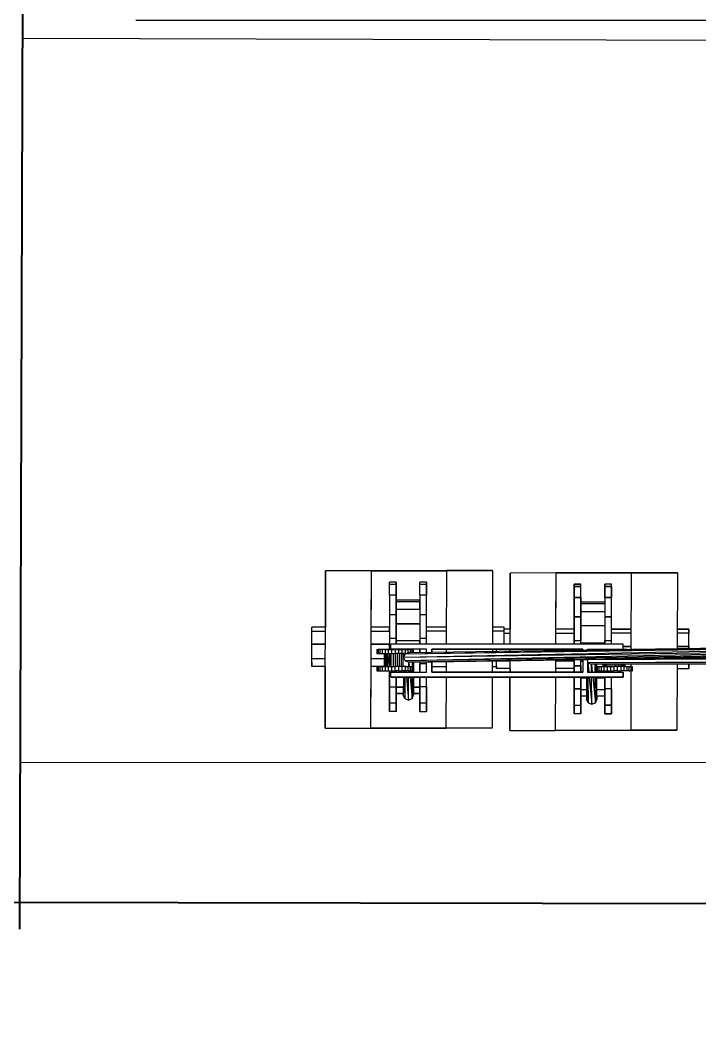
# Model space of a CAD drawing. Header units: millimetres. Extents: x -4997 to -4876, y -8737 to -8661.
# Drawn here: x -4966.295 to -4964.834, y -8708.962 to -8706.777 of the extents above; entities that cross this region are included whole.
import ezdxf

# ---------------------------------------------------------------- set-up
doc = ezdxf.new("R2010")
doc.units = ezdxf.units.MM
doc.header["$LTSCALE"] = 0.1
for name, color, linetype in [('cobertura nova', 4, 'Continuous'), ('imagem', 7, 'Continuous'), ('visto', 9, 'Continuous')]:
    doc.layers.add(name, color=color, linetype=linetype)
doc.layers.add('coberturas', color=7, linetype='Continuous', lineweight=40)
picture_1 = doc.add_image_def('image1.jpg', size_in_pixel=(1920, 1080))

msp = doc.modelspace()

# ---------------------------------------------------------------- linework, layer by layer
at = {"layer": 'cobertura nova'}
for p, q in [((-4966.0462, -8706.7774), (-4962.2062, -8706.7774)), ((-4965.6394, -8708.3007), (-4965.6385, -8707.962)), ((-4965.6385, -8707.962), (-4965.6388, -8708.083)), ((-4965.5398, -8707.9618), (-4965.6385, -8707.962)), ((-4965.541, -8708.3005), (-4965.5398, -8707.9618)), ((-4965.5402, -8708.083), (-4965.5398, -8707.9618)), ((-4965.5398, -8707.9618), (-4965.3777, -8707.9614)), ((-4965.3777, -8707.9614), (-4965.5398, -8707.9618)), ((-4965.5398, -8707.9618), (-4965.3777, -8707.9616)), ((-4965.3783, -8708.1194), (-4965.3777, -8707.9616)), ((-4965.3777, -8707.9614), (-4965.2793, -8707.9612)), ((-4965.2793, -8707.9612), (-4965.3777, -8707.9614)), ((-4965.3777, -8707.9616), (-4965.2793, -8707.9614)), ((-4965.2793, -8707.9614), (-4965.2798, -8708.1194)), ((-4965.2418, -8708.1194), (-4965.2414, -8707.9666)), ((-4965.2414, -8707.9666), (-4965.2417, -8708.0876)), ((-4965.1426, -8707.9664), (-4965.2414, -8707.9666)), ((-4965.1432, -8708.1194), (-4965.1426, -8707.9664)), ((-4965.1431, -8708.0876), (-4965.1426, -8707.9664)), ((-4965.1426, -8707.9664), (-4964.9806, -8707.9661)), ((-4964.9806, -8707.9661), (-4965.1426, -8707.9664)), ((-4965.1426, -8707.9664), (-4964.9806, -8707.9662)), ((-4964.9812, -8708.131), (-4964.9806, -8707.9662)), ((-4964.9806, -8707.9661), (-4964.8822, -8707.9659)), ((-4964.8822, -8707.9659), (-4964.9806, -8707.9661)), ((-4964.9806, -8707.9662), (-4964.8822, -8707.966)), ((-4964.8822, -8707.966), (-4964.8826, -8708.1298)), ((-4965.4866, -8707.9861), (-4965.5011, -8707.9861)), ((-4965.5011, -8707.9913), (-4965.5011, -8707.9861)), ((-4965.4866, -8707.9913), (-4965.5011, -8707.9913)), ((-4965.5011, -8708.0143), (-4965.5011, -8707.9913)), ((-4965.4866, -8707.9913), (-4965.4866, -8707.9861)), ((-4965.4866, -8707.9861), (-4965.4866, -8707.9913)), ((-4965.4866, -8708.0143), (-4965.4866, -8707.9913)), ((-4965.4866, -8707.9913), (-4965.4866, -8708.0143)), ((-4965.4211, -8707.9861), (-4965.4355, -8707.9861)), ((-4965.4355, -8707.9913), (-4965.4355, -8707.9861)), ((-4965.4211, -8707.9913), (-4965.4355, -8707.9913)), ((-4965.4355, -8708.0143), (-4965.4355, -8707.9913)), ((-4965.4211, -8707.9913), (-4965.4211, -8707.9861)), ((-4965.4211, -8707.9861), (-4965.4211, -8707.9913)), ((-4965.4211, -8708.0143), (-4965.4211, -8707.9913)), ((-4965.4211, -8708.0047), (-4965.4211, -8707.9913)), ((-4965.4211, -8707.9913), (-4965.4211, -8708.0143)), ((-4965.4211, -8708.0047), (-4965.4211, -8708.0047)), ((-4965.4211, -8708.0395), (-4965.4211, -8708.0047)), ((-4965.1039, -8707.9908), (-4965.1039, -8707.9959)), ((-4965.0895, -8707.9908), (-4965.1039, -8707.9908)), ((-4965.1039, -8707.9959), (-4965.1039, -8707.9908)), ((-4965.1039, -8707.9908), (-4965.0895, -8707.9908)), ((-4965.1039, -8707.9959), (-4965.1039, -8708.019)), ((-4965.0895, -8707.9959), (-4965.1039, -8707.9959)), ((-4965.1039, -8708.019), (-4965.1039, -8707.9959)), ((-4965.1039, -8707.9959), (-4965.0895, -8707.9959)), ((-4965.0895, -8707.9908), (-4965.0895, -8707.9908)), ((-4965.0895, -8707.9959), (-4965.0895, -8707.9908)), ((-4965.0895, -8707.9908), (-4965.0895, -8707.9908)), ((-4965.0895, -8708.019), (-4965.0895, -8707.9959)), ((-4965.0383, -8707.9908), (-4965.0383, -8707.9959)), ((-4965.0239, -8707.9908), (-4965.0383, -8707.9908)), ((-4965.0383, -8707.9959), (-4965.0383, -8707.9908)), ((-4965.0383, -8707.9959), (-4965.0383, -8708.019)), ((-4965.0239, -8707.9959), (-4965.0383, -8707.9959)), ((-4965.0383, -8707.9959), (-4965.0383, -8707.9959)), ((-4965.0383, -8708.019), (-4965.0383, -8707.9959)), ((-4965.0383, -8707.9959), (-4965.0239, -8707.9959)), ((-4965.0239, -8707.9959), (-4965.0239, -8707.9908)), ((-4965.0239, -8708.019), (-4965.0239, -8707.9959)), ((-4965.0239, -8707.9959), (-4965.0239, -8708.019)), ((-4965.4866, -8708.0143), (-4965.5011, -8708.0143)), ((-4965.5011, -8708.0143), (-4965.5011, -8708.0564)), ((-4965.4866, -8708.0564), (-4965.4866, -8708.0143)), ((-4965.4866, -8708.0143), (-4965.4866, -8708.0564)), ((-4965.4355, -8708.0249), (-4965.4866, -8708.0249)), ((-4965.4866, -8708.0259), (-4965.4866, -8708.0249)), ((-4965.4355, -8708.0286), (-4965.4866, -8708.0286)), ((-4965.4211, -8708.0143), (-4965.4355, -8708.0143)), ((-4965.4355, -8708.0143), (-4965.4355, -8708.0564)), ((-4965.4355, -8708.0286), (-4965.4355, -8708.0249)), ((-4965.4355, -8708.0452), (-4965.4355, -8708.0286)), ((-4965.4211, -8708.0564), (-4965.4211, -8708.0143)), ((-4965.1039, -8708.0094), (-4965.1039, -8708.0441)), ((-4965.1039, -8708.019), (-4965.1039, -8708.061)), ((-4965.0895, -8708.019), (-4965.1039, -8708.019)), ((-4965.1039, -8708.061), (-4965.1039, -8708.019)), ((-4965.1039, -8708.019), (-4965.0895, -8708.019)), ((-4965.0895, -8708.019), (-4965.0895, -8708.019)), ((-4965.0895, -8708.061), (-4965.0895, -8708.019)), ((-4965.0895, -8708.019), (-4965.0895, -8708.061)), ((-4965.0384, -8708.0295), (-4965.0895, -8708.0295)), ((-4965.0895, -8708.0332), (-4965.0895, -8708.0295)), ((-4965.0383, -8708.0094), (-4965.0384, -8708.0429)), ((-4965.0383, -8708.019), (-4965.0384, -8708.061)), ((-4965.0384, -8708.0295), (-4965.0384, -8708.0332)), ((-4965.0383, -8708.019), (-4965.0239, -8708.019)), ((-4965.0239, -8708.019), (-4965.0383, -8708.019)), ((-4965.0239, -8708.061), (-4965.0239, -8708.019)), ((-4965.0239, -8708.019), (-4965.0239, -8708.019)), ((-4965.4355, -8708.0452), (-4965.4866, -8708.0452)), ((-4965.1039, -8708.0441), (-4965.1039, -8708.0441)), ((-4965.1039, -8708.0441), (-4965.1039, -8708.061)), ((-4965.1039, -8708.0876), (-4965.1039, -8708.0441)), ((-4965.0384, -8708.0332), (-4965.0895, -8708.0332)), ((-4965.0895, -8708.0499), (-4965.0895, -8708.0332)), ((-4965.0384, -8708.0499), (-4965.0895, -8708.0499)), ((-4965.0384, -8708.0332), (-4965.0384, -8708.0499)), ((-4965.0384, -8708.0441), (-4965.0384, -8708.0441)), ((-4965.0384, -8708.0499), (-4965.0384, -8708.061)), ((-4965.5011, -8708.0564), (-4965.5011, -8708.1076)), ((-4965.4866, -8708.0564), (-4965.5011, -8708.0564)), ((-4965.4866, -8708.1076), (-4965.4866, -8708.0564)), ((-4965.4866, -8708.0564), (-4965.4866, -8708.1076)), ((-4965.4355, -8708.0564), (-4965.4355, -8708.1076)), ((-4965.4211, -8708.0564), (-4965.4355, -8708.0564)), ((-4965.4211, -8708.1076), (-4965.4211, -8708.0564)), ((-4965.1039, -8708.1122), (-4965.1039, -8708.061)), ((-4965.1039, -8708.061), (-4965.0895, -8708.061)), ((-4965.1039, -8708.061), (-4965.1039, -8708.1122)), ((-4965.0895, -8708.061), (-4965.1039, -8708.061)), ((-4965.0895, -8708.061), (-4965.0895, -8708.1122)), ((-4965.0895, -8708.1122), (-4965.0895, -8708.061)), ((-4965.0384, -8708.061), (-4965.0384, -8708.1122)), ((-4965.0239, -8708.061), (-4965.0384, -8708.061)), ((-4965.0384, -8708.061), (-4965.0239, -8708.061)), ((-4965.0239, -8708.1122), (-4965.0239, -8708.061)), ((-4965.6681, -8708.0916), (-4965.6681, -8708.083)), ((-4965.6388, -8708.083), (-4965.6681, -8708.083)), ((-4965.6681, -8708.0916), (-4965.6389, -8708.0916)), ((-4965.6681, -8708.1199), (-4965.6681, -8708.0916)), ((-4965.5403, -8708.0916), (-4965.5011, -8708.0916)), ((-4965.5011, -8708.083), (-4965.5402, -8708.083)), ((-4965.5011, -8708.0916), (-4965.5011, -8708.083)), ((-4965.4355, -8708.0756), (-4965.4866, -8708.0756)), ((-4965.4866, -8708.0756), (-4965.4355, -8708.0756)), ((-4965.3782, -8708.083), (-4965.4211, -8708.083)), ((-4965.3782, -8708.0916), (-4965.4211, -8708.0916)), ((-4965.2544, -8708.083), (-4965.2797, -8708.083)), ((-4965.2544, -8708.0916), (-4965.2797, -8708.0916)), ((-4965.2544, -8708.0916), (-4965.2544, -8708.083)), ((-4965.2417, -8708.0876), (-4965.2544, -8708.0876)), ((-4965.2544, -8708.1194), (-4965.2544, -8708.0916)), ((-4965.1039, -8708.0876), (-4965.1431, -8708.0876)), ((-4965.0384, -8708.0802), (-4965.0895, -8708.0802)), ((-4964.981, -8708.0876), (-4965.0239, -8708.0876)), ((-4965.0239, -8708.0962), (-4965.0239, -8708.0876)), ((-4965.0239, -8708.0876), (-4964.981, -8708.0876)), ((-4964.8573, -8708.0876), (-4964.8825, -8708.0876)), ((-4964.8825, -8708.0876), (-4964.8573, -8708.0876)), ((-4964.8573, -8708.0876), (-4964.8573, -8708.0962)), ((-4964.8573, -8708.0962), (-4964.8573, -8708.0876)), ((-4965.5011, -8708.1076), (-4965.5011, -8708.131)), ((-4965.4866, -8708.1076), (-4965.5011, -8708.1076)), ((-4965.4866, -8708.1194), (-4965.4866, -8708.1076)), ((-4965.4866, -8708.1076), (-4965.4866, -8708.1194)), ((-4965.4866, -8708.1194), (-4965.4866, -8708.1125)), ((-4965.4355, -8708.1125), (-4965.4866, -8708.1125)), ((-4965.4355, -8708.1076), (-4965.4355, -8708.1194)), ((-4965.4211, -8708.1076), (-4965.4355, -8708.1076)), ((-4965.4355, -8708.1194), (-4965.4355, -8708.1125)), ((-4965.4211, -8708.1194), (-4965.4211, -8708.1076)), ((-4965.2544, -8708.0962), (-4965.2417, -8708.0962)), ((-4965.1431, -8708.0962), (-4965.1039, -8708.0962)), ((-4965.0895, -8708.1122), (-4965.1039, -8708.1122)), ((-4965.1039, -8708.1194), (-4965.1039, -8708.1122)), ((-4965.1039, -8708.1122), (-4965.1039, -8708.1194)), ((-4965.0895, -8708.1194), (-4965.0895, -8708.1122)), ((-4965.0384, -8708.1122), (-4965.0384, -8708.1194)), ((-4965.0239, -8708.1122), (-4965.0384, -8708.1122)), ((-4965.0384, -8708.1194), (-4965.0384, -8708.1122)), ((-4964.9811, -8708.0962), (-4965.0239, -8708.0962)), ((-4965.0239, -8708.1194), (-4965.0239, -8708.1122)), ((-4964.8573, -8708.0962), (-4964.8825, -8708.0962)), ((-4964.8573, -8708.1246), (-4964.8573, -8708.0962)), ((-4965.6681, -8708.1515), (-4965.6681, -8708.1199)), ((-4965.6681, -8708.1199), (-4965.6389, -8708.1199)), ((-4965.6389, -8708.1199), (-4965.6681, -8708.1199)), ((-4965.5404, -8708.1199), (-4965.5011, -8708.1199)), ((-4965.5011, -8708.1199), (-4965.5404, -8708.1199)), ((-4965.5281, -8708.131), (-4965.5281, -8708.14)), ((-4965.5281, -8708.131), (-4965.5274, -8708.131)), ((-4965.5274, -8708.131), (-4965.5251, -8708.131)), ((-4965.5274, -8708.131), (-4965.5274, -8708.14)), ((-4965.4938, -8708.131), (-4965.5251, -8708.131)), ((-4965.5215, -8708.131), (-4965.5251, -8708.131)), ((-4965.5251, -8708.131), (-4965.5251, -8708.14)), ((-4965.5106, -8708.131), (-4965.5215, -8708.131)), ((-4965.5215, -8708.131), (-4965.5215, -8708.14)), ((-4965.5166, -8708.131), (-4965.5166, -8708.14)), ((-4965.5106, -8708.131), (-4965.4608, -8708.131)), ((-4965.5106, -8708.131), (-4965.4668, -8708.131)), ((-4965.4736, -8708.131), (-4965.5106, -8708.131)), ((-4965.481, -8708.131), (-4965.5106, -8708.131)), ((-4965.5106, -8708.131), (-4965.5106, -8708.14)), ((-4965.5038, -8708.131), (-4965.5038, -8708.14)), ((-4965.5011, -8708.131), (-4965.5011, -8708.1199)), ((-4965.4212, -8708.1194), (-4965.4979, -8708.1194)), ((-4965.4979, -8708.1302), (-4965.4979, -8708.1194)), ((-4965.4212, -8708.1302), (-4965.4979, -8708.1302)), ((-4965.4964, -8708.131), (-4965.4964, -8708.14)), ((-4965.4887, -8708.131), (-4965.491, -8708.131)), ((-4965.4736, -8708.131), (-4965.4887, -8708.131)), ((-4965.4863, -8708.131), (-4965.4887, -8708.131)), ((-4965.4887, -8708.131), (-4965.4887, -8708.14)), ((-4965.4866, -8708.131), (-4965.4866, -8708.1302)), ((-4965.4866, -8708.131), (-4965.4866, -8708.1302)), ((-4965.4866, -8708.1302), (-4965.4866, -8708.131)), ((-4965.483, -8708.131), (-4965.4835, -8708.131)), ((-4965.4736, -8708.131), (-4965.481, -8708.131)), ((-4965.4736, -8708.131), (-4965.481, -8708.131)), ((-4965.481, -8708.14), (-4965.481, -8708.131)), ((-4965.4668, -8708.131), (-4965.4736, -8708.131)), ((-4965.4736, -8708.14), (-4965.4736, -8708.131)), ((-4964.2676, -8708.1241), (-4965.4708, -8708.1483)), ((-4964.2676, -8708.1302), (-4965.4708, -8708.1483)), ((-4964.2676, -8708.121), (-4965.4675, -8708.1413)), ((-4964.2676, -8708.1234), (-4965.4675, -8708.1413)), ((-4964.2676, -8708.1309), (-4965.4675, -8708.1554)), ((-4964.2676, -8708.1372), (-4965.4675, -8708.1554)), ((-4965.4668, -8708.131), (-4965.4608, -8708.131)), ((-4965.4668, -8708.14), (-4965.4668, -8708.131)), ((-4965.4596, -8708.1383), (-4965.4647, -8708.1402)), ((-4965.4523, -8708.131), (-4965.4616, -8708.131)), ((-4965.4523, -8708.131), (-4965.4608, -8708.131)), ((-4965.4608, -8708.1388), (-4965.4608, -8708.131)), ((-4964.2676, -8708.1207), (-4965.4596, -8708.1383)), ((-4964.2676, -8708.1375), (-4965.4596, -8708.1584)), ((-4965.4559, -8708.131), (-4965.4523, -8708.131)), ((-4965.4559, -8708.1383), (-4965.4559, -8708.131)), ((-4965.45, -8708.131), (-4965.4523, -8708.131)), ((-4965.4523, -8708.1382), (-4965.4523, -8708.131)), ((-4965.4493, -8708.131), (-4965.45, -8708.131)), ((-4965.45, -8708.1382), (-4965.45, -8708.131)), ((-4965.4493, -8708.1382), (-4965.4493, -8708.131)), ((-4965.4355, -8708.1302), (-4965.4355, -8708.138)), ((-4965.4355, -8708.138), (-4965.4355, -8708.1302)), ((-4965.4096, -8708.1194), (-4965.4212, -8708.1194)), ((-4965.4212, -8708.1378), (-4965.4212, -8708.1302)), ((-4965.0854, -8708.1194), (-4965.4096, -8708.1194)), ((-4965.4096, -8708.1376), (-4965.4096, -8708.1302)), ((-4965.4096, -8708.1302), (-4965.0854, -8708.1302)), ((-4965.4096, -8708.1302), (-4965.4096, -8708.1376)), ((-4965.0854, -8708.1302), (-4965.4096, -8708.1302)), ((-4965.3784, -8708.1371), (-4965.3783, -8708.1302)), ((-4965.2798, -8708.1302), (-4965.2798, -8708.1357)), ((-4965.271, -8708.1355), (-4965.271, -8708.1302)), ((-4965.2418, -8708.1351), (-4965.2418, -8708.1302)), ((-4965.1432, -8708.1336), (-4965.1432, -8708.1302)), ((-4965.1039, -8708.1331), (-4965.1039, -8708.1302)), ((-4965.1039, -8708.1302), (-4965.1039, -8708.1331)), ((-4965.1039, -8708.1302), (-4965.1039, -8708.1331)), ((-4965.0384, -8708.1172), (-4965.0895, -8708.1172)), ((-4965.0895, -8708.1328), (-4965.0895, -8708.1302)), ((-4965.0751, -8708.1194), (-4965.0854, -8708.1194)), ((-4965.0854, -8708.1302), (-4965.0854, -8708.1328)), ((-4964.9985, -8708.1194), (-4965.0751, -8708.1194)), ((-4964.9985, -8708.1194), (-4965.0751, -8708.1194)), ((-4965.0751, -8708.1326), (-4965.0751, -8708.1302)), ((-4965.0751, -8708.1302), (-4964.9985, -8708.1302)), ((-4965.0751, -8708.1302), (-4965.0751, -8708.1326)), ((-4965.0576, -8708.131), (-4965.0569, -8708.131)), ((-4965.0576, -8708.131), (-4965.0576, -8708.1324)), ((-4965.0569, -8708.131), (-4965.0546, -8708.131)), ((-4965.0569, -8708.131), (-4965.0569, -8708.1324)), ((-4965.051, -8708.131), (-4965.0546, -8708.131)), ((-4965.0546, -8708.131), (-4965.0546, -8708.1323)), ((-4965.051, -8708.131), (-4965.0461, -8708.131)), ((-4965.051, -8708.131), (-4965.051, -8708.1323)), ((-4965.0461, -8708.131), (-4965.0401, -8708.131)), ((-4965.0461, -8708.131), (-4965.0461, -8708.1322)), ((-4965.0105, -8708.131), (-4965.0401, -8708.131)), ((-4965.0333, -8708.131), (-4965.0401, -8708.131)), ((-4965.0401, -8708.131), (-4965.0401, -8708.1321)), ((-4965.0384, -8708.1172), (-4965.0384, -8708.1194)), ((-4965.0384, -8708.131), (-4965.0384, -8708.1302)), ((-4965.0384, -8708.1302), (-4965.0384, -8708.131)), ((-4965.0384, -8708.1302), (-4965.0384, -8708.131)), ((-4965.0333, -8708.131), (-4965.0105, -8708.131)), ((-4965.0259, -8708.131), (-4965.0333, -8708.131)), ((-4965.0333, -8708.131), (-4965.0333, -8708.132)), ((-4965.0259, -8708.131), (-4965.0105, -8708.131)), ((-4965.0182, -8708.131), (-4965.0259, -8708.131)), ((-4965.0259, -8708.131), (-4965.0259, -8708.1319)), ((-4965.0239, -8708.131), (-4965.0239, -8708.1302)), ((-4965.0105, -8708.131), (-4965.0182, -8708.131)), ((-4965.0182, -8708.131), (-4965.0182, -8708.1318)), ((-4965.014, -8708.131), (-4965.0143, -8708.131)), ((-4964.9963, -8708.131), (-4965.0142, -8708.131)), ((-4965.0031, -8708.131), (-4965.013, -8708.131)), ((-4965.0031, -8708.131), (-4965.0105, -8708.131)), ((-4965.0105, -8708.1317), (-4965.0105, -8708.131)), ((-4964.9963, -8708.131), (-4965.0031, -8708.131)), ((-4965.0031, -8708.1316), (-4965.0031, -8708.131)), ((-4964.9985, -8708.1302), (-4964.9985, -8708.1194)), ((-4964.9985, -8708.1302), (-4964.9985, -8708.1194)), ((-4964.9812, -8708.1246), (-4964.9985, -8708.1246)), ((-4964.9985, -8708.1246), (-4964.9812, -8708.1246)), ((-4964.9903, -8708.131), (-4964.9963, -8708.131)), ((-4964.9963, -8708.1315), (-4964.9963, -8708.131)), ((-4964.9903, -8708.131), (-4964.9854, -8708.131)), ((-4964.9903, -8708.1314), (-4964.9903, -8708.131)), ((-4964.9854, -8708.131), (-4964.9818, -8708.131)), ((-4964.9854, -8708.1313), (-4964.9854, -8708.131)), ((-4964.9795, -8708.131), (-4964.9818, -8708.131)), ((-4964.9818, -8708.1313), (-4964.9818, -8708.131)), ((-4964.9788, -8708.131), (-4964.9795, -8708.131)), ((-4964.9795, -8708.1312), (-4964.9795, -8708.131)), ((-4964.9788, -8708.1312), (-4964.9788, -8708.131)), ((-4964.8573, -8708.1246), (-4964.8826, -8708.1246)), ((-4964.8826, -8708.1246), (-4964.8573, -8708.1246)), ((-4964.8573, -8708.1294), (-4964.8573, -8708.1246)), ((-4964.8573, -8708.1246), (-4964.8573, -8708.1294)), ((-4965.639, -8708.1515), (-4965.6681, -8708.1515)), ((-4965.6681, -8708.1677), (-4965.6681, -8708.1515)), ((-4965.6681, -8708.1591), (-4965.6681, -8708.1677)), ((-4965.5127, -8708.1515), (-4965.5405, -8708.1515)), ((-4965.5281, -8708.14), (-4965.5274, -8708.14)), ((-4965.5274, -8708.14), (-4965.5251, -8708.14)), ((-4965.5251, -8708.14), (-4965.5086, -8708.14)), ((-4965.5215, -8708.14), (-4965.5251, -8708.14)), ((-4965.5215, -8708.14), (-4965.5086, -8708.14)), ((-4965.5127, -8708.14), (-4965.5127, -8708.1679)), ((-4965.5127, -8708.14), (-4965.5122, -8708.14)), ((-4965.5122, -8708.14), (-4965.5122, -8708.1679)), ((-4965.5109, -8708.14), (-4965.5109, -8708.1679)), ((-4965.5086, -8708.14), (-4965.5057, -8708.14)), ((-4965.5086, -8708.14), (-4965.5086, -8708.1679)), ((-4965.5057, -8708.14), (-4965.502, -8708.14)), ((-4965.502, -8708.14), (-4965.5057, -8708.1679)), ((-4965.5057, -8708.14), (-4965.5057, -8708.1679)), ((-4965.502, -8708.14), (-4965.4979, -8708.14)), ((-4965.502, -8708.14), (-4965.502, -8708.1679)), ((-4965.4979, -8708.14), (-4965.502, -8708.1679)), ((-4965.4979, -8708.14), (-4965.4934, -8708.14)), ((-4965.4979, -8708.14), (-4965.4979, -8708.1679)), ((-4965.4934, -8708.14), (-4965.4887, -8708.14)), ((-4965.4934, -8708.14), (-4965.4934, -8708.1679)), ((-4965.484, -8708.14), (-4965.4887, -8708.14)), ((-4965.481, -8708.14), (-4965.4887, -8708.14)), ((-4965.4887, -8708.14), (-4965.4887, -8708.1679)), ((-4965.4866, -8708.14), (-4965.4866, -8708.14)), ((-4965.4866, -8708.14), (-4965.4866, -8708.14)), ((-4965.4866, -8708.14), (-4965.4866, -8708.14)), ((-4965.4795, -8708.14), (-4965.484, -8708.14)), ((-4965.484, -8708.1679), (-4965.484, -8708.14)), ((-4965.4795, -8708.14), (-4965.481, -8708.14)), ((-4965.4754, -8708.14), (-4965.4795, -8708.14)), ((-4965.4795, -8708.1679), (-4965.4795, -8708.14)), ((-4965.4717, -8708.14), (-4965.4754, -8708.14)), ((-4965.4754, -8708.1679), (-4965.4754, -8708.14)), ((-4965.4688, -8708.14), (-4965.4717, -8708.14)), ((-4965.4717, -8708.1679), (-4965.4717, -8708.14)), ((-4965.4675, -8708.1413), (-4965.4708, -8708.1483)), ((-4965.4708, -8708.1483), (-4965.4675, -8708.1554)), ((-4965.4688, -8708.14), (-4965.4642, -8708.14)), ((-4965.4665, -8708.14), (-4965.4688, -8708.14)), ((-4965.4688, -8708.1439), (-4965.4688, -8708.14)), ((-4965.4647, -8708.1402), (-4965.4675, -8708.1413)), ((-4965.4675, -8708.1554), (-4965.4596, -8708.1584)), ((-4965.4662, -8708.14), (-4965.4668, -8708.14)), ((-4965.4652, -8708.14), (-4965.4665, -8708.14)), ((-4965.4665, -8708.1409), (-4965.4665, -8708.14)), ((-4965.4647, -8708.14), (-4965.4652, -8708.14)), ((-4965.4652, -8708.1404), (-4965.4652, -8708.14)), ((-4965.4652, -8708.1404), (-4965.4652, -8708.14)), ((-4965.4647, -8708.14), (-4965.4642, -8708.14)), ((-4965.4597, -8708.1679), (-4965.4596, -8708.1584)), ((-4965.4596, -8708.1584), (-4964.2676, -8708.1402)), ((-4965.4596, -8708.1584), (-4965.4587, -8708.1679)), ((-4965.4517, -8708.1679), (-4965.4516, -8708.1582)), ((-4965.4515, -8708.1582), (-4965.4512, -8708.1679)), ((-4965.4486, -8708.1797), (-4965.4484, -8708.1582)), ((-4965.4355, -8708.158), (-4965.4355, -8708.1618)), ((-4965.4212, -8708.1797), (-4965.4212, -8708.1578)), ((-4965.4096, -8708.1797), (-4965.4096, -8708.1576)), ((-4965.4096, -8708.1576), (-4965.4096, -8708.1797)), ((-4965.3785, -8708.1797), (-4965.3784, -8708.1571)), ((-4965.2799, -8708.1556), (-4965.2799, -8708.1797)), ((-4965.271, -8708.1561), (-4965.271, -8708.1555)), ((-4965.2419, -8708.1561), (-4965.271, -8708.1561)), ((-4965.271, -8708.1723), (-4965.271, -8708.1561)), ((-4965.2419, -8708.1797), (-4965.2419, -8708.155)), ((-4965.1434, -8708.1797), (-4965.1433, -8708.1535)), ((-4965.1039, -8708.1561), (-4965.1433, -8708.1561)), ((-4965.1039, -8708.1665), (-4965.1039, -8708.1529)), ((-4965.1039, -8708.1529), (-4965.1039, -8708.1665)), ((-4965.1039, -8708.1529), (-4965.1039, -8708.1561)), ((-4965.0895, -8708.1665), (-4965.0895, -8708.1527)), ((-4965.0895, -8708.1563), (-4965.0854, -8708.1563)), ((-4965.0854, -8708.1526), (-4965.0854, -8708.1797)), ((-4964.2676, -8708.1486), (-4965.0751, -8708.153)), ((-4964.2676, -8708.1497), (-4965.0751, -8708.153)), ((-4965.0751, -8708.1525), (-4965.0751, -8708.1797)), ((-4965.0751, -8708.159), (-4965.0746, -8708.1601)), ((-4964.2676, -8708.1556), (-4965.0746, -8708.1601)), ((-4964.2676, -8708.1567), (-4965.0746, -8708.1601)), ((-4965.0746, -8708.1601), (-4965.0667, -8708.163)), ((-4965.0746, -8708.1601), (-4965.0728, -8708.1797)), ((-4965.0746, -8708.1601), (-4965.0745, -8708.1797)), ((-4964.2676, -8708.1592), (-4965.0667, -8708.163)), ((-4965.0667, -8708.163), (-4964.2676, -8708.1597)), ((-4965.6391, -8708.1677), (-4965.6681, -8708.1677)), ((-4965.6391, -8708.1677), (-4965.6394, -8708.3007)), ((-4965.541, -8708.3005), (-4965.5405, -8708.1677)), ((-4965.5127, -8708.1677), (-4965.5405, -8708.1677)), ((-4965.5281, -8708.1679), (-4965.5274, -8708.1679)), ((-4965.5281, -8708.1679), (-4965.5281, -8708.177)), ((-4965.5281, -8708.177), (-4965.5274, -8708.177)), ((-4965.5274, -8708.1679), (-4965.5251, -8708.1679)), ((-4965.5274, -8708.1679), (-4965.5274, -8708.177)), ((-4965.5274, -8708.177), (-4965.5251, -8708.177)), ((-4965.5251, -8708.1679), (-4965.5215, -8708.1679)), ((-4965.5251, -8708.1679), (-4965.5251, -8708.177)), ((-4965.5251, -8708.177), (-4965.5215, -8708.177)), ((-4965.5215, -8708.1679), (-4965.5166, -8708.1679)), ((-4965.5215, -8708.1679), (-4965.5215, -8708.177)), ((-4965.5215, -8708.177), (-4965.5166, -8708.177)), ((-4965.5166, -8708.1679), (-4965.5127, -8708.1679)), ((-4965.5166, -8708.1679), (-4965.5166, -8708.177)), ((-4965.5166, -8708.177), (-4965.5106, -8708.177)), ((-4965.5127, -8708.1679), (-4965.5122, -8708.1679)), ((-4965.5122, -8708.1679), (-4965.5109, -8708.1679)), ((-4965.5109, -8708.1679), (-4965.5086, -8708.1679)), ((-4965.5106, -8708.1679), (-4965.5106, -8708.177)), ((-4965.5106, -8708.177), (-4965.5038, -8708.177)), ((-4965.5086, -8708.1679), (-4965.5057, -8708.1679)), ((-4965.5057, -8708.1679), (-4965.502, -8708.1679)), ((-4965.5038, -8708.1679), (-4965.5038, -8708.177)), ((-4965.5038, -8708.177), (-4965.4964, -8708.177)), ((-4965.502, -8708.1679), (-4965.4979, -8708.1679)), ((-4965.5011, -8708.2112), (-4965.5011, -8708.177)), ((-4965.4979, -8708.1679), (-4965.4934, -8708.1679)), ((-4965.4979, -8708.1797), (-4965.4212, -8708.1797)), ((-4965.4979, -8708.1905), (-4965.4979, -8708.1797)), ((-4965.4964, -8708.1679), (-4965.4964, -8708.177)), ((-4965.4964, -8708.177), (-4965.4887, -8708.177)), ((-4965.4934, -8708.1679), (-4965.4887, -8708.1679)), ((-4965.484, -8708.1679), (-4965.4887, -8708.1679)), ((-4965.4887, -8708.177), (-4965.4887, -8708.1679)), ((-4965.481, -8708.177), (-4965.4887, -8708.177)), ((-4965.4866, -8708.1797), (-4965.4866, -8708.177)), ((-4965.4866, -8708.177), (-4965.4866, -8708.1797)), ((-4965.4795, -8708.1679), (-4965.484, -8708.1679)), ((-4965.481, -8708.177), (-4965.481, -8708.1679)), ((-4965.481, -8708.177), (-4965.4736, -8708.177)), ((-4965.4754, -8708.1679), (-4965.4795, -8708.1679)), ((-4965.4717, -8708.1679), (-4965.4754, -8708.1679)), ((-4965.4736, -8708.177), (-4965.4736, -8708.1679)), ((-4965.4668, -8708.177), (-4965.4736, -8708.177)), ((-4965.4688, -8708.1679), (-4965.4717, -8708.1679)), ((-4965.4711, -8708.177), (-4965.4711, -8708.1797)), ((-4965.47, -8708.177), (-4965.4699, -8708.1797)), ((-4965.4665, -8708.1679), (-4965.4688, -8708.1679)), ((-4965.4677, -8708.177), (-4965.4678, -8708.1797)), ((-4965.4668, -8708.177), (-4965.4668, -8708.1679)), ((-4965.4608, -8708.177), (-4965.4668, -8708.177)), ((-4965.4652, -8708.1679), (-4965.4665, -8708.1679)), ((-4965.4657, -8708.177), (-4965.4655, -8708.1797)), ((-4965.4652, -8708.1679), (-4965.4647, -8708.1679)), ((-4965.4647, -8708.1679), (-4965.4608, -8708.1679)), ((-4965.4608, -8708.1679), (-4965.4559, -8708.1679)), ((-4965.4608, -8708.177), (-4965.4608, -8708.1679)), ((-4965.4559, -8708.177), (-4965.4608, -8708.177)), ((-4965.4598, -8708.1797), (-4965.4598, -8708.177)), ((-4965.4579, -8708.177), (-4965.4576, -8708.1797)), ((-4965.4559, -8708.1679), (-4965.4523, -8708.1679)), ((-4965.4559, -8708.177), (-4965.4559, -8708.1679)), ((-4965.4559, -8708.177), (-4965.4523, -8708.177)), ((-4965.4523, -8708.1679), (-4965.45, -8708.1679)), ((-4965.4523, -8708.177), (-4965.4523, -8708.1679)), ((-4965.45, -8708.177), (-4965.4523, -8708.177)), ((-4965.4519, -8708.1797), (-4965.4518, -8708.177)), ((-4965.4509, -8708.177), (-4965.4508, -8708.1797)), ((-4965.45, -8708.1679), (-4965.4493, -8708.1679)), ((-4965.45, -8708.177), (-4965.45, -8708.1679)), ((-4965.45, -8708.177), (-4965.4493, -8708.177)), ((-4965.4493, -8708.177), (-4965.4493, -8708.1679)), ((-4965.4355, -8708.1618), (-4965.4355, -8708.1797)), ((-4965.4212, -8708.1618), (-4965.4355, -8708.1618)), ((-4965.4355, -8708.1797), (-4965.4355, -8708.1618)), ((-4965.4096, -8708.1677), (-4965.3785, -8708.1677)), ((-4965.0854, -8708.1797), (-4965.4096, -8708.1797)), ((-4965.4096, -8708.1797), (-4965.0854, -8708.1797)), ((-4965.2799, -8708.1677), (-4965.271, -8708.1677)), ((-4965.271, -8708.1677), (-4965.271, -8708.1723)), ((-4965.2419, -8708.1723), (-4965.271, -8708.1723)), ((-4965.2419, -8708.1723), (-4965.2419, -8708.1797)), ((-4965.1039, -8708.1723), (-4965.1434, -8708.1723)), ((-4965.1434, -8708.1797), (-4965.1434, -8708.1723)), ((-4965.0895, -8708.1665), (-4965.1039, -8708.1665)), ((-4965.1039, -8708.1665), (-4965.1039, -8708.1797)), ((-4965.1039, -8708.1797), (-4965.1039, -8708.1665)), ((-4965.1039, -8708.1665), (-4965.0895, -8708.1665)), ((-4965.1039, -8708.1723), (-4965.1039, -8708.1797)), ((-4965.1039, -8708.1797), (-4965.1039, -8708.1723)), ((-4965.0895, -8708.1797), (-4965.0895, -8708.1665)), ((-4965.0895, -8708.1665), (-4965.0895, -8708.1665)), ((-4965.0895, -8708.1665), (-4965.0895, -8708.1797)), ((-4965.0751, -8708.1797), (-4964.9985, -8708.1797)), ((-4965.0667, -8708.163), (-4965.065, -8708.1797)), ((-4965.0666, -8708.1797), (-4965.0667, -8708.163)), ((-4965.0586, -8708.1797), (-4965.0587, -8708.163)), ((-4965.0586, -8708.163), (-4965.0578, -8708.1797)), ((-4965.0576, -8708.1679), (-4965.0569, -8708.1679)), ((-4965.0576, -8708.1679), (-4965.0576, -8708.177)), ((-4965.0576, -8708.177), (-4965.0569, -8708.177)), ((-4965.0569, -8708.1679), (-4965.0546, -8708.1679)), ((-4965.0569, -8708.1679), (-4965.0569, -8708.177)), ((-4965.0569, -8708.177), (-4965.0546, -8708.177)), ((-4965.0554, -8708.1679), (-4965.0554, -8708.1629)), ((-4965.0553, -8708.1797), (-4965.0553, -8708.177)), ((-4965.0546, -8708.1679), (-4965.051, -8708.1679)), ((-4965.0546, -8708.1679), (-4965.0546, -8708.177)), ((-4965.0546, -8708.177), (-4965.051, -8708.177)), ((-4965.051, -8708.1679), (-4965.0461, -8708.1679)), ((-4965.051, -8708.1679), (-4965.051, -8708.177)), ((-4965.051, -8708.177), (-4965.0461, -8708.177)), ((-4965.0461, -8708.1679), (-4965.0422, -8708.1679)), ((-4965.0461, -8708.1679), (-4965.0461, -8708.177)), ((-4965.0461, -8708.177), (-4965.0401, -8708.177)), ((-4965.0422, -8708.1629), (-4965.0422, -8708.1679)), ((-4965.0422, -8708.1679), (-4965.0417, -8708.1679)), ((-4965.0417, -8708.1629), (-4965.0417, -8708.1679)), ((-4965.0417, -8708.1679), (-4965.0404, -8708.1679)), ((-4965.0404, -8708.1629), (-4965.0404, -8708.1679)), ((-4965.0404, -8708.1679), (-4965.0381, -8708.1679)), ((-4965.0401, -8708.1679), (-4965.0401, -8708.177)), ((-4965.0401, -8708.177), (-4965.0333, -8708.177)), ((-4965.0384, -8708.1797), (-4965.0384, -8708.177)), ((-4965.0383, -8708.177), (-4965.0383, -8708.1797)), ((-4965.0381, -8708.1629), (-4965.0381, -8708.1679)), ((-4965.0381, -8708.1679), (-4965.0352, -8708.1679)), ((-4965.0352, -8708.1629), (-4965.0352, -8708.1679)), ((-4965.0352, -8708.1679), (-4965.0315, -8708.1679)), ((-4965.0333, -8708.1679), (-4965.0333, -8708.177)), ((-4965.0333, -8708.177), (-4965.0259, -8708.177)), ((-4965.0315, -8708.1628), (-4965.0315, -8708.1679)), ((-4965.0315, -8708.1679), (-4965.0274, -8708.1679)), ((-4965.0274, -8708.1628), (-4965.0274, -8708.1679)), ((-4965.0274, -8708.1679), (-4965.0229, -8708.1679)), ((-4965.0259, -8708.1679), (-4965.0259, -8708.177)), ((-4965.0259, -8708.177), (-4965.0182, -8708.177)), ((-4965.0239, -8708.1797), (-4965.0239, -8708.177)), ((-4965.0229, -8708.1628), (-4965.0229, -8708.1679)), ((-4965.0229, -8708.1679), (-4965.0182, -8708.1679)), ((-4965.0182, -8708.1628), (-4965.0182, -8708.1679)), ((-4965.0135, -8708.1679), (-4965.0182, -8708.1679)), ((-4965.0182, -8708.177), (-4965.0182, -8708.1679)), ((-4965.0105, -8708.177), (-4965.0182, -8708.177)), ((-4965.0135, -8708.1679), (-4965.0135, -8708.1628)), ((-4965.009, -8708.1679), (-4965.0135, -8708.1679)), ((-4965.0105, -8708.177), (-4965.0105, -8708.1679)), ((-4965.0105, -8708.177), (-4965.0031, -8708.177)), ((-4965.009, -8708.1679), (-4965.009, -8708.1627)), ((-4965.0049, -8708.1679), (-4965.009, -8708.1679)), ((-4965.0049, -8708.1679), (-4965.0049, -8708.1627)), ((-4965.0012, -8708.1679), (-4965.0049, -8708.1679)), ((-4965.0031, -8708.177), (-4965.0031, -8708.1679)), ((-4964.9963, -8708.177), (-4965.0031, -8708.177)), ((-4965.0012, -8708.1679), (-4965.0012, -8708.1627)), ((-4964.9983, -8708.1679), (-4965.0012, -8708.1679)), ((-4964.9985, -8708.1905), (-4964.9985, -8708.1797)), ((-4964.9985, -8708.1797), (-4964.9985, -8708.1905)), ((-4964.9983, -8708.1679), (-4964.9983, -8708.1627)), ((-4964.996, -8708.1679), (-4964.9983, -8708.1679)), ((-4964.9963, -8708.177), (-4964.9963, -8708.1679)), ((-4964.9903, -8708.177), (-4964.9963, -8708.177)), ((-4964.996, -8708.1679), (-4964.996, -8708.1627)), ((-4964.9947, -8708.1679), (-4964.996, -8708.1679)), ((-4964.9947, -8708.1679), (-4964.9947, -8708.1627)), ((-4964.9947, -8708.1679), (-4964.9942, -8708.1679)), ((-4964.9942, -8708.1679), (-4964.9942, -8708.1627)), ((-4964.9942, -8708.1679), (-4964.9903, -8708.1679)), ((-4964.9903, -8708.1679), (-4964.9854, -8708.1679)), ((-4964.9903, -8708.177), (-4964.9903, -8708.1679)), ((-4964.9854, -8708.177), (-4964.9903, -8708.177)), ((-4964.9854, -8708.1679), (-4964.9818, -8708.1679)), ((-4964.9854, -8708.177), (-4964.9854, -8708.1679)), ((-4964.9854, -8708.177), (-4964.9818, -8708.177)), ((-4964.9818, -8708.1679), (-4964.9795, -8708.1679)), ((-4964.9818, -8708.177), (-4964.9818, -8708.1679)), ((-4964.9818, -8708.3049), (-4964.9814, -8708.177)), ((-4964.9795, -8708.177), (-4964.9818, -8708.177)), ((-4964.9813, -8708.1679), (-4964.9813, -8708.1626)), ((-4964.9795, -8708.1679), (-4964.9788, -8708.1679)), ((-4964.9795, -8708.177), (-4964.9795, -8708.1679)), ((-4964.9795, -8708.177), (-4964.9788, -8708.177)), ((-4964.9788, -8708.177), (-4964.9788, -8708.1679)), ((-4964.8827, -8708.1622), (-4964.8831, -8708.3047)), ((-4964.8827, -8708.1723), (-4964.8573, -8708.1723)), ((-4964.8573, -8708.1723), (-4964.8573, -8708.1621)), ((-4964.8573, -8708.1621), (-4964.8573, -8708.1723)), ((-4964.8573, -8708.1638), (-4964.8573, -8708.1723)), ((-4965.5011, -8708.1944), (-4965.5011, -8708.2364)), ((-4965.4979, -8708.1905), (-4965.4212, -8708.1905)), ((-4965.4212, -8708.1905), (-4965.4979, -8708.1905)), ((-4965.4866, -8708.2112), (-4965.4866, -8708.1905)), ((-4965.4866, -8708.1905), (-4965.4866, -8708.2112)), ((-4965.4712, -8708.1905), (-4965.4716, -8708.2286)), ((-4965.4696, -8708.1905), (-4965.4683, -8708.2366)), ((-4965.4679, -8708.1905), (-4965.4683, -8708.2366)), ((-4965.4646, -8708.1905), (-4965.4604, -8708.2398)), ((-4965.4604, -8708.2398), (-4965.4599, -8708.1905)), ((-4965.4566, -8708.1905), (-4965.4524, -8708.2366)), ((-4965.4524, -8708.2366), (-4965.452, -8708.1905)), ((-4965.4504, -8708.1905), (-4965.4491, -8708.2286)), ((-4965.4491, -8708.2286), (-4965.4487, -8708.1905)), ((-4965.4355, -8708.1905), (-4965.4355, -8708.2112)), ((-4965.4355, -8708.2112), (-4965.4355, -8708.1905)), ((-4965.4096, -8708.1905), (-4965.4212, -8708.1905)), ((-4965.4212, -8708.1905), (-4965.4096, -8708.1905)), ((-4965.4211, -8708.2112), (-4965.4211, -8708.1905)), ((-4965.4096, -8708.1905), (-4965.0854, -8708.1905)), ((-4965.0854, -8708.1905), (-4965.4096, -8708.1905)), ((-4965.4096, -8708.1905), (-4965.0854, -8708.1905)), ((-4965.379, -8708.3003), (-4965.3786, -8708.1905)), ((-4965.2799, -8708.1905), (-4965.2802, -8708.3001)), ((-4965.242, -8708.1905), (-4965.2423, -8708.3054)), ((-4965.2423, -8708.3054), (-4965.242, -8708.1905)), ((-4965.1439, -8708.3051), (-4965.1434, -8708.1905)), ((-4965.1439, -8708.3051), (-4965.1434, -8708.1905)), ((-4965.1039, -8708.1905), (-4965.1039, -8708.199)), ((-4965.1039, -8708.1905), (-4965.1039, -8708.2159)), ((-4965.1039, -8708.199), (-4965.1039, -8708.1905)), ((-4965.1039, -8708.2159), (-4965.1039, -8708.1905)), ((-4965.1039, -8708.199), (-4965.1039, -8708.199)), ((-4965.1039, -8708.241), (-4965.1039, -8708.199)), ((-4965.1039, -8708.199), (-4965.1039, -8708.199)), ((-4965.1039, -8708.199), (-4965.1039, -8708.2159)), ((-4965.0895, -8708.2159), (-4965.0895, -8708.1905)), ((-4965.0895, -8708.1905), (-4965.0895, -8708.2159)), ((-4965.0895, -8708.192), (-4965.0777, -8708.192)), ((-4965.0854, -8708.1905), (-4965.0751, -8708.1905)), ((-4965.0751, -8708.1905), (-4965.0854, -8708.1905)), ((-4965.0777, -8708.1905), (-4965.0775, -8708.2378)), ((-4965.0764, -8708.1905), (-4965.0742, -8708.2457)), ((-4965.0751, -8708.1905), (-4964.9985, -8708.1905)), ((-4964.9985, -8708.1905), (-4965.0751, -8708.1905)), ((-4965.0751, -8708.1905), (-4964.9985, -8708.1905)), ((-4965.0745, -8708.1905), (-4965.0742, -8708.2457)), ((-4965.0718, -8708.1905), (-4965.0662, -8708.249)), ((-4965.0662, -8708.249), (-4965.0665, -8708.1905)), ((-4965.0639, -8708.1905), (-4965.0583, -8708.2457)), ((-4965.0583, -8708.2457), (-4965.0586, -8708.1905)), ((-4965.0573, -8708.1905), (-4965.055, -8708.2378)), ((-4965.055, -8708.2378), (-4965.0552, -8708.1905)), ((-4965.0552, -8708.192), (-4965.0384, -8708.192)), ((-4965.0384, -8708.2159), (-4965.0384, -8708.1905)), ((-4965.0383, -8708.1905), (-4965.0383, -8708.2159)), ((-4965.0239, -8708.2159), (-4965.0239, -8708.1905)), ((-4965.5011, -8708.246), (-4965.5011, -8708.2112)), ((-4965.5011, -8708.2112), (-4965.4866, -8708.2112)), ((-4965.5011, -8708.2112), (-4965.5011, -8708.246)), ((-4965.4866, -8708.246), (-4965.4866, -8708.2112)), ((-4965.4866, -8708.2112), (-4965.4866, -8708.246)), ((-4965.4715, -8708.2124), (-4965.4866, -8708.2124)), ((-4965.4866, -8708.2258), (-4965.4866, -8708.2124)), ((-4965.4866, -8708.2124), (-4965.4715, -8708.2124)), ((-4965.4866, -8708.2364), (-4965.4866, -8708.2258)), ((-4965.4866, -8708.2258), (-4965.4716, -8708.2258)), ((-4965.4716, -8708.2258), (-4965.4866, -8708.2258)), ((-4965.4491, -8708.2258), (-4965.4355, -8708.2258)), ((-4965.4355, -8708.2258), (-4965.4491, -8708.2258)), ((-4965.4355, -8708.2124), (-4965.449, -8708.2124)), ((-4965.449, -8708.2124), (-4965.4355, -8708.2124)), ((-4965.4355, -8708.2112), (-4965.4355, -8708.246)), ((-4965.4211, -8708.2112), (-4965.4355, -8708.2112)), ((-4965.4355, -8708.246), (-4965.4355, -8708.2112)), ((-4965.4211, -8708.246), (-4965.4211, -8708.2112)), ((-4965.4211, -8708.2112), (-4965.4211, -8708.2364)), ((-4965.4211, -8708.2112), (-4965.4211, -8708.246)), ((-4965.1039, -8708.2506), (-4965.1039, -8708.2159)), ((-4965.1039, -8708.2159), (-4965.0895, -8708.2159)), ((-4965.1039, -8708.2159), (-4965.1039, -8708.2506)), ((-4965.0895, -8708.2159), (-4965.1039, -8708.2159)), ((-4965.0895, -8708.2159), (-4965.0895, -8708.2506)), ((-4965.0895, -8708.2506), (-4965.0895, -8708.2159)), ((-4965.0895, -8708.2305), (-4965.0895, -8708.217)), ((-4965.0895, -8708.217), (-4965.0776, -8708.217)), ((-4965.0551, -8708.217), (-4965.0384, -8708.217)), ((-4965.0239, -8708.2159), (-4965.0384, -8708.2159)), ((-4965.0384, -8708.2506), (-4965.0384, -8708.2159)), ((-4965.0384, -8708.217), (-4965.0384, -8708.2305)), ((-4965.0383, -8708.2159), (-4965.0383, -8708.2506)), ((-4965.0239, -8708.2506), (-4965.0239, -8708.2159)), ((-4965.0239, -8708.2159), (-4965.0239, -8708.241)), ((-4965.0239, -8708.241), (-4965.0239, -8708.2159)), ((-4965.0239, -8708.2159), (-4965.0239, -8708.2506)), ((-4965.5011, -8708.2364), (-4965.5011, -8708.2364)), ((-4965.5011, -8708.2364), (-4965.5011, -8708.246)), ((-4965.5011, -8708.2646), (-4965.5011, -8708.246)), ((-4965.5011, -8708.246), (-4965.4866, -8708.246)), ((-4965.5011, -8708.246), (-4965.5011, -8708.2646)), ((-4965.4866, -8708.2364), (-4965.4866, -8708.2364)), ((-4965.4866, -8708.2594), (-4965.4866, -8708.2364)), ((-4965.4866, -8708.246), (-4965.4866, -8708.2646)), ((-4965.4866, -8708.2646), (-4965.4866, -8708.246)), ((-4965.4683, -8708.2366), (-4965.4716, -8708.2286)), ((-4965.4683, -8708.2366), (-4965.4604, -8708.2398)), ((-4965.4604, -8708.2398), (-4965.4524, -8708.2366)), ((-4965.4524, -8708.2366), (-4965.4491, -8708.2286)), ((-4965.4355, -8708.246), (-4965.4355, -8708.2646)), ((-4965.4355, -8708.2646), (-4965.4355, -8708.246)), ((-4965.4355, -8708.246), (-4965.4211, -8708.246)), ((-4965.4211, -8708.2364), (-4965.4211, -8708.2594)), ((-4965.4211, -8708.2646), (-4965.4211, -8708.246)), ((-4965.4211, -8708.246), (-4965.4211, -8708.2646)), ((-4965.1039, -8708.264), (-4965.1039, -8708.241)), ((-4965.0895, -8708.2305), (-4965.0775, -8708.2305)), ((-4965.0895, -8708.2305), (-4965.0895, -8708.241)), ((-4965.0895, -8708.241), (-4965.0895, -8708.2305)), ((-4965.0895, -8708.241), (-4965.0895, -8708.241)), ((-4965.0895, -8708.264), (-4965.0895, -8708.241)), ((-4965.0895, -8708.241), (-4965.0895, -8708.264)), ((-4965.0895, -8708.241), (-4965.0895, -8708.241)), ((-4965.0742, -8708.2457), (-4965.0775, -8708.2378)), ((-4965.0742, -8708.2457), (-4965.0662, -8708.249)), ((-4965.0662, -8708.249), (-4965.0583, -8708.2457)), ((-4965.0583, -8708.2457), (-4965.055, -8708.2378)), ((-4965.055, -8708.2305), (-4965.0384, -8708.2305)), ((-4965.0384, -8708.2305), (-4965.0384, -8708.2267)), ((-4965.0239, -8708.241), (-4965.0239, -8708.264)), ((-4965.0239, -8708.241), (-4965.0239, -8708.241)), ((-4965.0239, -8708.241), (-4965.0239, -8708.241)), ((-4965.0239, -8708.264), (-4965.0239, -8708.241)), ((-4965.4866, -8708.2646), (-4965.5011, -8708.2646)), ((-4965.4355, -8708.2646), (-4965.4211, -8708.2646)), ((-4965.4211, -8708.2594), (-4965.4211, -8708.2646)), ((-4965.4211, -8708.2646), (-4965.4211, -8708.2594)), ((-4965.1039, -8708.2692), (-4965.1039, -8708.2506)), ((-4965.1039, -8708.2506), (-4965.0895, -8708.2506)), ((-4965.1039, -8708.2506), (-4965.1039, -8708.2692)), ((-4965.1039, -8708.264), (-4965.1039, -8708.2692)), ((-4965.1039, -8708.2692), (-4965.1039, -8708.264)), ((-4965.0895, -8708.2692), (-4965.1039, -8708.2692)), ((-4965.0895, -8708.2506), (-4965.0895, -8708.2692)), ((-4965.0895, -8708.2692), (-4965.0895, -8708.2506)), ((-4965.0895, -8708.264), (-4965.0895, -8708.2692)), ((-4965.0384, -8708.2692), (-4965.0384, -8708.2506)), ((-4965.0384, -8708.2506), (-4965.0239, -8708.2506)), ((-4965.0239, -8708.2506), (-4965.0384, -8708.2506)), ((-4965.0383, -8708.2692), (-4965.0384, -8708.2692)), ((-4965.0383, -8708.2506), (-4965.0383, -8708.2692)), ((-4965.0383, -8708.2692), (-4965.0239, -8708.2692)), ((-4965.0239, -8708.2692), (-4965.0383, -8708.2692)), ((-4965.0239, -8708.2692), (-4965.0239, -8708.2506)), ((-4965.0239, -8708.2506), (-4965.0239, -8708.2692)), ((-4965.0239, -8708.264), (-4965.0239, -8708.2692)), ((-4965.6394, -8708.3007), (-4965.541, -8708.3005)), ((-4965.541, -8708.3005), (-4965.379, -8708.3002)), ((-4965.379, -8708.3003), (-4965.541, -8708.3005)), ((-4965.379, -8708.3002), (-4965.2802, -8708.2999)), ((-4965.2802, -8708.3001), (-4965.379, -8708.3003)), ((-4965.2423, -8708.3054), (-4965.1439, -8708.3051)), ((-4965.1439, -8708.3051), (-4964.9818, -8708.3048)), ((-4964.9818, -8708.3049), (-4965.1439, -8708.3051)), ((-4964.9818, -8708.3048), (-4964.8831, -8708.3046)), ((-4964.8831, -8708.3047), (-4964.9818, -8708.3049))]:
    msp.add_line(p, q, dxfattribs=at)
at = {"layer": 'coberturas'}
for p, q in [((-4966.2954, -8708.7329), (-4966.2462, -8693.018)), ((-4950.2816, -8708.701), (-4972.2491, -8708.6665))]:
    msp.add_line(p, q, dxfattribs=at)
at = {"layer": 'visto'}
msp.add_line((-4966.2894, -8706.8162), (-4958.2815, -8706.8364), dxfattribs=at)
msp.add_lwpolyline([(-4966.2937, -8708.3739), (-4963.9145, -8708.3736), (-4962.8624, -8708.3734), (-4961.1481, -8708.373), (-4960.0978, -8708.3721), (-4958.5821, -8708.3707), (-4957.582, -8708.3698), (-4955.9261, -8708.3683), (-4954.874, -8708.3673), (-4953.2601, -8708.3658), (-4952.21, -8708.3649), (-4950.4792, -8708.3633), (-4950.2815, -8708.3631)], dxfattribs=at)

# ---------------------------------------------------------------- pictures from other files: only their frames are drawn
at = {"layer": 'imagem'}
image = msp.add_image(picture_1, insert=(-4995.0367, -8736.0525), size_in_units=(116.4021, 65.4762), dxfattribs=at)
image.dxf.flags = 7

doc.saveas('drawing.dxf')
